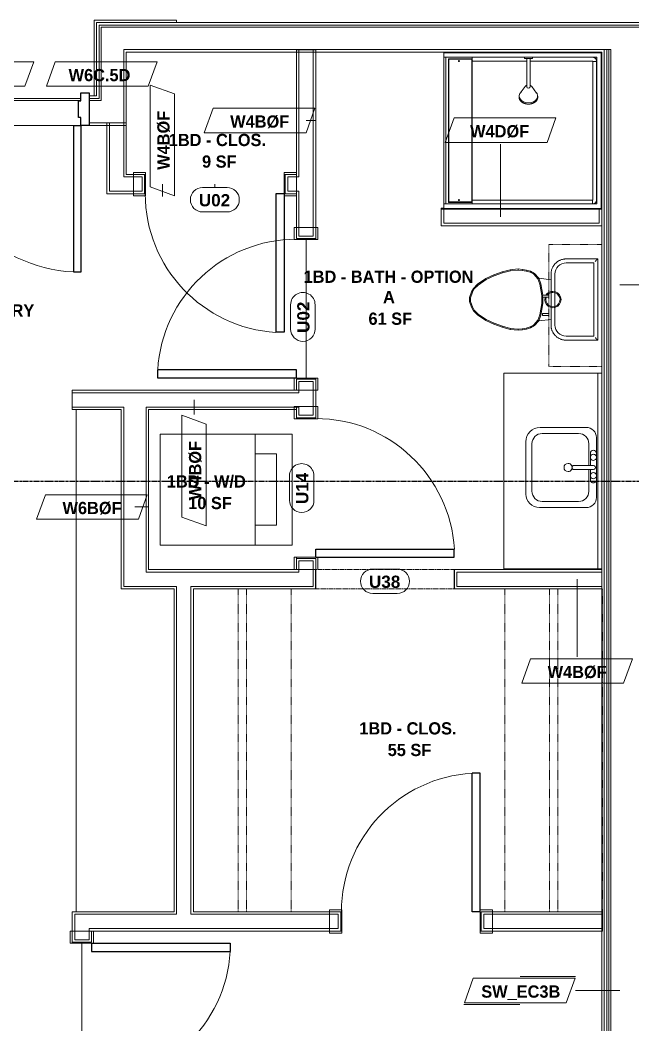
# Model space of a CAD drawing. Header units: inches. Extents: x -4058 to -1781, y 9814 to 12264.
# Drawn here: x -3063.5 to -2913.1, y 11401.8 to 11648.5 of the extents above; entities that cross this region are included whole.
import ezdxf

# ---------------------------------------------------------------- set-up
doc = ezdxf.new("R2010")
doc.units = ezdxf.units.IN
doc.header["$MEASUREMENT"] = 0
for name, pattern in [('Dash', [0.25, 0.125, -0.125]), ('Grid Line 1_2_', [0.875, 0.5, -0.125, 0.125, -0.125]), ('Overhead', [0.15625, 0.09375, -0.0625])]:
    doc.linetypes.add(name, pattern=pattern)
for name, color, linetype, lineweight in [('0-1', 7, 'Continuous', 5), ('0-3', 8, 'Continuous', 9), ('A-AREA-IDEN', 2, 'Continuous', 9), ('A-DETL-GENF-3', 92, 'Overhead', 9), ('A-DETL-MEDM', 33, 'Continuous', 30), ('A-DOOR-1', 7, 'Continuous', 9), ('A-DOOR-2', 10, 'Continuous', 30), ('A-DOOR-3', 31, 'Continuous', 9), ('A-DOOR-4', 31, 'Continuous', 30), ('A-DOOR-FRAM-2', 10, 'Continuous', 30), ('A-DOOR-IDEN', 31, 'Continuous', 9), ('A-FLOR-1', 7, 'Continuous', 9), ('A-FLOR-2', 192, 'Continuous', 9), ('A-WALL', 113, 'Continuous', 18), ('A-WALL-2', 250, 'Continuous', 18), ('A-WALL-3', 113, 'Continuous', 9), ('A-WALL-IDEN', 211, 'Continuous', 9), ('I-WALL-1', 7, 'Continuous', 9), ('P-SANR-FIXT', 6, 'Continuous', 9), ('Q-CASE', 31, 'Continuous', 9), ('Q-CASE-2', 31, 'Dash', 9), ('Q-CASE-HDLN', 31, 'Dash', 9), ('S-GRID-1', 1, 'Grid Line 1_2_', 30)]:
    doc.layers.add(name, color=color, linetype=linetype, lineweight=lineweight)
doc.styles.add('Arial_B', font='arialbd.ttf', dxfattribs={"height": 3})
doc.styles.add('Century Gothic_B', font='GOTHICB.TTF', dxfattribs={"height": 3})

# ---------------------------------------------------------------- blocks, each defined once
blk = doc.blocks.new('CTR - 1st Phase - Shell_rvt-1-UNITS PLANS - 3RD FLOOR')
at = {"layer": 'A-FLOR-1'}
for p, q in [((-3084.57, 11629.24), (-3048.57, 11629.24)), ((-3048.57, 11628.74), (-3084.57, 11628.74))]:
    blk.add_line(p, q, dxfattribs=at)
blk = doc.blocks.new('HOLLOW METAL - UNIT DOOR-2191977-UNITS PLANS - 3RD FLOOR')
at = {"layer": 'A-DOOR-1'}
blk.add_arc((18, -3.875), 36, 180, 270, dxfattribs=at)
at = {"layer": 'A-DOOR-2'}
for p, q in [((16.25, -3.875), (18, -3.875)), ((16.25, -39.875), (16.25, -3.875)), ((18, -3.875), (18, -39.875)), ((18, -39.875), (16.25, -39.875))]:
    blk.add_line(p, q, dxfattribs=at)
at = {"layer": 'A-DOOR-FRAM-2'}
for p, q in [((-20, 4.125), (-18, 4.125)), ((-20, -3.875), (-20, 4.125)), ((-18, 4.125), (-18, 2.1875)), ((18, 4.125), (20, 4.125)), ((18, 2.1875), (18, 4.125)), ((20, 4.125), (20, -3.875)), ((-18, 2.1875), (-17.375, 2.1875)), ((-17.375, 2.1875), (-17.375, -1.9375)), ((17.375, 2.1875), (18, 2.1875)), ((17.375, -1.9375), (17.375, 2.1875)), ((-18, -1.9375), (-18, -3.875)), ((-17.375, -1.9375), (-18, -1.9375)), ((18, -1.9375), (17.375, -1.9375)), ((18, -3.875), (18, -1.9375)), ((-18, -3.875), (-20, -3.875)), ((20, -3.875), (18, -3.875))]:
    blk.add_line(p, q, dxfattribs=at)
blk = doc.blocks.new('CTR - 1st Phase - Common Walls_rvt-1-UNITS PLANS - 3RD FLOOR')
at = {"layer": 'A-WALL-2'}
for p, q in [((-3044.07, 11647.24), (-3043.57, 11647.24)), ((-3044.07, 11629.24), (-3044.07, 11647.24)), ((-3043.57, 11647.24), (-3037.45, 11647.24)), ((-3043.57, 11646.74), (-3038.07, 11646.74)), ((-3043.57, 11628.74), (-3043.57, 11646.74)), ((-3038.07, 11646.74), (-3037.45, 11646.74)), ((-2784.7, 11647.24), (-3037.45, 11647.24)), ((-2784.7, 11646.74), (-3037.45, 11646.74)), ((-3038.07, 11641.24), (-3037.45, 11641.24)), ((-3038.07, 11623.24), (-3038.07, 11641.24)), ((-2920.14, 11641.24), (-3037.45, 11641.24)), ((-2920.14, 11641.24), (-2919.51, 11641.24)), ((-2920.14, 11641.24), (-2920.14, 11640.61)), ((-2919.51, 11641.24), (-2920.14, 11641.24)), ((-2920.14, 11255.64), (-2920.14, 11640.61)), ((-2919.51, 11641.24), (-2919.01, 11641.24)), ((-2919.51, 11641.24), (-2919.51, 11640.61)), ((-2919.01, 11641.24), (-2919.51, 11641.24)), ((-2919.51, 11255.64), (-2919.51, 11640.61)), ((-2919.01, 11641.24), (-2918.51, 11641.24)), ((-2919.01, 11641.24), (-2919.01, 11640.61)), ((-2918.51, 11641.24), (-2919.01, 11641.24)), ((-2919.01, 11255.64), (-2919.01, 11640.61)), ((-2918.51, 11641.24), (-2918.51, 11640.61)), ((-2918.51, 11255.64), (-2918.51, 11640.61)), ((-3044.7, 11629.24), (-3046.57, 11629.24)), ((-3044.7, 11628.74), (-3046.57, 11628.74)), ((-3044.07, 11629.24), (-3044.7, 11629.24)), ((-3044.07, 11628.74), (-3044.7, 11628.74)), ((-3043.57, 11628.74), (-3044.07, 11628.74)), ((-3044.7, 11623.24), (-3046.57, 11623.24)), ((-3043.57, 11623.24), (-3044.7, 11623.24)), ((-3038.07, 11623.24), (-3043.57, 11623.24))]:
    blk.add_line(p, q, dxfattribs=at)
at = {"layer": 'I-WALL-1'}
for p, q in [((-3045.32, 11648.49), (-3045.32, 11629.86)), ((-3044.7, 11648.49), (-3045.32, 11648.49)), ((-3025.11, 11648.49), (-3044.7, 11648.49)), ((-3044.7, 11647.86), (-3044.7, 11629.86)), ((-3044.07, 11647.86), (-3044.7, 11647.86)), ((-3044.7, 11647.86), (-3025.11, 11647.86)), ((-3044.7, 11629.86), (-3044.7, 11647.86)), ((-3037.45, 11647.86), (-3044.07, 11647.86)), ((-2784.7, 11647.86), (-3037.45, 11647.86)), ((-3025.11, 11647.86), (-3025.11, 11648.49)), ((-3037.45, 11640.61), (-2920.76, 11640.61)), ((-3037.45, 11622.61), (-3037.45, 11640.61)), ((-3044.7, 11629.86), (-3046.57, 11629.86)), ((-3045.32, 11629.86), (-3044.7, 11629.86)), ((-3046.57, 11622.61), (-3044.7, 11622.61)), ((-3044.7, 11622.61), (-3038.07, 11622.61)), ((-3038.07, 11622.61), (-3037.45, 11622.61)), ((-2920.76, 11602.11), (-2920.76, 11255.64))]:
    blk.add_line(p, q, dxfattribs=at)
at = {"layer": '0-3'}
blk.add_blockref('HOLLOW METAL - UNIT DOOR-2191977-UNITS PLANS - 3RD FLOOR', (-3066.57, 11626.49), dxfattribs=at)
blk = doc.blocks.new('CTR - 1st Phase - Structure_rvt-1-UNITS PLANS - 3RD FLOOR')
at = {"layer": 'S-GRID-1'}
blk.add_line((-1781.27, 11535.19), (-4041.78, 11535.19), dxfattribs=at)
blk = doc.blocks.new('SWING - SINGLE - FLUSH - SWING - FLUSH - 2-10 x 6-8 - PRIVACY-4346070-UNITS PLANS - 3RD FLOOR')
at = {"layer": 'A-DOOR-3'}
for p, q in [((-20, 2.37), (-20, 2.87)), ((-20, 2.87), (-17, 2.87)), ((-17, 2.87), (-17, 2.37)), ((17, 2.37), (17, 2.87)), ((17, 2.87), (20, 2.87)), ((20, 2.87), (20, 2.37)), ((-20, 2.37), (-17, 2.37)), ((-20, -2.88), (-20, 2.37)), ((-17, 2.37), (-20, 2.37)), ((-17, 2.37), (-17, -2.88)), ((17, 2.37), (20, 2.37)), ((17, -2.88), (17, 2.37)), ((20, 2.37), (17, 2.37)), ((20, 2.37), (20, -2.88)), ((-17, -2.88), (-20, -2.88)), ((20, -2.88), (17, -2.88))]:
    blk.add_line(p, q, dxfattribs=at)
blk.add_arc((17, -2.38), 34.07, 180, 266.6343, dxfattribs=at)
at = {"layer": 'A-DOOR-4'}
for p, q in [((15, -2.38), (15, -36.38)), ((17, -2.38), (15, -2.38)), ((17, -2.38), (17, -36.38)), ((17, -36.38), (15, -36.38))]:
    blk.add_line(p, q, dxfattribs=at)
blk = doc.blocks.new('OD_CW_Closet - OD_CW_Closet-3890321-UNITS PLANS - 3RD FLOOR')
at = {"layer": 'Q-CASE-HDLN'}
for p, q in [((79.99, 24), (0.74, 24)), ((0.74, 24), (0.74, 0)), ((79.99, 0), (79.99, 24)), ((0.74, 13), (79.99, 13)), ((0.74, 11), (79.99, 11)), ((0.74, 0), (79.99, 0))]:
    blk.add_line(p, q, dxfattribs=at)
blk = doc.blocks.new('SWING - SINGLE - FLUSH - SWING - FLUSH - 2-10 x 6-8 - PRIVACY-4346067-UNITS PLANS - 3RD FLOOR')
at = {"layer": 'A-DOOR-3'}
for p, q in [((-17, 2.87), (-20, 2.87)), ((-20, 2.87), (-20, -2.38)), ((-17, -2.38), (-17, 2.87)), ((20, 2.87), (17, 2.87)), ((17, 2.87), (17, -2.38)), ((20, -2.38), (20, 2.87)), ((-20, -2.38), (-17, -2.38)), ((-17, -2.38), (-20, -2.38)), ((-20, -2.38), (-20, -2.88)), ((-17, -2.88), (-17, -2.38)), ((17, -2.38), (20, -2.38)), ((20, -2.38), (17, -2.38)), ((17, -2.38), (17, -2.88)), ((20, -2.88), (20, -2.38)), ((-20, -2.88), (-17, -2.88)), ((17, -2.88), (20, -2.88))]:
    blk.add_line(p, q, dxfattribs=at)
blk.add_arc((17, 2.37), 34.07, 93.3657, 180, dxfattribs=at)
at = {"layer": 'A-DOOR-4'}
for p, q in [((15, 2.37), (15, 36.38)), ((17, 36.38), (15, 36.38)), ((17, 2.37), (17, 36.38)), ((17, 2.37), (15, 2.37))]:
    blk.add_line(p, q, dxfattribs=at)
blk = doc.blocks.new('Stacked Washer and Dryer - 26_x25_ - Private-1352637-UNITS PLANS - 3RD FLOOR')
at = {"layer": 'P-SANR-FIXT'}
for p, q in [((0, 13.625), (32.4375, 13.625)), ((0, 13.625), (0, -13.625)), ((23.34375, 13.625), (23.34375, -13.625)), ((32.4375, 13.625), (32.4375, -13.625)), ((23.34375, 8.75), (28.53125, 8.75)), ((28.53125, 8.75), (28.53125, -8.75)), ((28.53125, -8.75), (23.34375, -8.75)), ((32.4375, -13.625), (0, -13.625))]:
    blk.add_line(p, q, dxfattribs=at)
blk = doc.blocks.new('SWING - SINGLE - FLUSH - SWING - FLUSH - 2-10 x 6-8 - PRIVACY-4346068-UNITS PLANS - 3RD FLOOR')
at = {"layer": 'A-DOOR-3'}
for p, q in [((-20, 2.37), (-20, 2.87)), ((-20, 2.87), (-17, 2.87)), ((-17, 2.87), (-17, 2.37)), ((17, 2.37), (17, 2.87)), ((17, 2.87), (20, 2.87)), ((20, 2.87), (20, 2.37)), ((-20, 2.37), (-17, 2.37)), ((-20, -2.88), (-20, 2.37)), ((-17, 2.37), (-20, 2.37)), ((-17, 2.37), (-17, -2.88)), ((17, 2.37), (20, 2.37)), ((17, -2.88), (17, 2.37)), ((20, 2.37), (17, 2.37)), ((20, 2.37), (20, -2.88)), ((-17, -2.88), (-20, -2.88)), ((20, -2.88), (17, -2.88))]:
    blk.add_line(p, q, dxfattribs=at)
blk.add_arc((17, -2.38), 34.07, 180, 266.6343, dxfattribs=at)
at = {"layer": 'A-DOOR-4'}
for p, q in [((15, -2.38), (15, -36.38)), ((17, -2.38), (15, -2.38)), ((17, -2.38), (17, -36.38)), ((17, -36.38), (15, -36.38))]:
    blk.add_line(p, q, dxfattribs=at)
blk = doc.blocks.new('Door-Opening - CLEAR OPENING - 34_ x 80_-3928451-UNITS PLANS - 3RD FLOOR')
at = {"layer": 'A-DETL-GENF-3'}
for p, q in [((-17.32, 2.37), (16.68, 2.37)), ((16.68, -2.38), (-17.32, -2.38))]:
    blk.add_line(p, q, dxfattribs=at)
at = {"layer": 'A-DETL-MEDM'}
for p, q in [((-17.32, -2.38), (-17.32, 2.37)), ((16.68, 2.37), (16.68, -2.38))]:
    blk.add_line(p, q, dxfattribs=at)
blk = doc.blocks.new('M_Sink Vanity-Square - 500 x 440mm-1352614-UNITS PLANS - 3RD FLOOR')
at = {"layer": 'P-SANR-FIXT'}
for p, q in [((7.96, 7.09), (-6.72, 7.09)), ((0.12, 5.22), (-5.22, 5.22)), ((3.62, 7.09), (-2.88, 7.09)), ((-2.88, 5.59), (0.12, 5.59)), ((0.12, 6.33), (0.12, 1.59)), ((1.12, 6.33), (1.12, 1.59)), ((1.12, 5.59), (3.62, 5.59)), ((6.46, 5.22), (1.12, 5.22)), ((-9.22, 4.59), (-9.22, -6.73)), ((-7.72, 2.72), (-7.72, -6.23)), ((8.96, -6.23), (8.96, 2.72)), ((10.46, -6.91), (10.46, 4.59)), ((-5.22, -8.73), (6.46, -8.73)), ((-5.72, -10.23), (7.14, -10.23))]:
    blk.add_line(p, q, dxfattribs=at)
for centre, radius, start, end in [((-6.72, 4.59), 2.5, 90, 180), ((-5.22, 2.72), 2.5, 90, 180), ((-2.88, 6.34), 0.75, 90, 270), ((-1.88, 6.34), 0.75, 360, 180), ((-1.88, 6.34), 0.75, 180, 0), ((0.62, 6.33), 0.5, 360, 180), ((2.62, 6.34), 0.75, 360, 180), ((2.62, 6.34), 0.75, 180, 360), ((3.62, 6.34), 0.75, 270, 90), ((6.46, 2.72), 2.5, 0, 90), ((7.96, 4.59), 2.5, 360, 90), ((0.62, 0.13), 1, 360, 180), ((0.62, 0.13), 1, 180, 0), ((0.62, 1.59), 0.5, 180, 0), ((-5.72, -6.73), 3.5, 180, 270), ((-5.22, -6.23), 2.5, 180, 270), ((6.46, -6.23), 2.5, 270, 0), ((7.14, -6.91), 3.32, 270, 0)]:
    blk.add_arc(centre, radius, start, end, dxfattribs=at)
blk = doc.blocks.new('Toilet-Domestic-3D - Toilet-Domestic-3D-V12-UNITS PLANS - 3RD FLOOR')
at = {"layer": 'P-SANR-FIXT'}
for p, q in [((-3.74, 10), (-5.13, 8)), ((-2.74, 11), (-3.74, 10)), ((-3.55, 9.84), (-3.74, 10)), ((-2.59, 10.8), (-3.55, 9.84)), ((-1.87, 11.5), (-2.74, 11)), ((-2.59, 10.8), (-2.74, 11)), ((-1.77, 11.27), (-2.59, 10.8)), ((-0.5, 12), (-1.87, 11.5)), ((-1.77, 11.27), (-1.87, 11.5)), ((-0.46, 11.75), (-1.77, 11.27)), ((-0.46, 11.75), (-0.5, 12)), ((0.5, 12), (-0.5, 12)), ((0.46, 11.75), (-0.46, 11.75)), ((0.46, 11.75), (0.5, 12)), ((1.77, 11.27), (0.46, 11.75)), ((1.87, 11.5), (0.5, 12)), ((1.77, 11.27), (1.87, 11.5)), ((2.59, 10.8), (1.77, 11.27)), ((2.74, 11), (1.87, 11.5)), ((2.59, 10.8), (2.74, 11)), ((3.55, 9.84), (2.59, 10.8)), ((3.74, 10), (2.74, 11)), ((3.55, 9.84), (3.74, 10)), ((5.13, 8), (3.74, 10)), ((-5.13, 8), (-6.06, 6)), ((-4.91, 7.88), (-5.83, 5.9)), ((-4.91, 7.88), (-5.13, 8)), ((-3.55, 9.84), (-4.91, 7.88)), ((4.91, 7.88), (3.55, 9.84)), ((4.91, 7.88), (5.13, 8)), ((5.83, 5.9), (4.91, 7.88)), ((6.06, 6), (5.13, 8)), ((-6.06, 6), (-6.79, 4)), ((-5.83, 5.9), (-6.55, 3.92)), ((-5.83, 5.9), (-6.06, 6)), ((5.83, 5.9), (6.06, 6)), ((6.55, 3.92), (5.83, 5.9)), ((6.79, 4), (6.06, 6)), ((-6.79, 4), (-7.33, 1.99)), ((-6.55, 3.92), (-7.08, 1.95)), ((-6.55, 3.92), (-6.79, 4)), ((6.55, 3.92), (6.79, 4)), ((7.08, 1.95), (6.55, 3.92)), ((7.33, 1.99), (6.79, 4)), ((-7.33, 1.99), (-7.5, 0)), ((-7.08, 1.95), (-7.33, 1.99)), ((-7.08, 1.95), (-7.25, 0)), ((7.08, 1.95), (7.33, 1.99)), ((7.25, 0), (7.08, 1.95)), ((7.5, 0), (7.33, 1.99)), ((-7.25, 0), (-7.5, 0)), ((-7.5, 0), (-7.41, -1)), ((-7.16, -0.96), (-7.41, -1)), ((-7.41, -1), (-7.24, -2)), ((-7.25, 0), (-7.16, -0.96)), ((-6.99, -1.95), (-7.24, -2)), ((-7.24, -2), (-6.97, -3)), ((-7.16, -0.96), (-6.99, -1.95)), ((-6.99, -1.95), (-6.73, -2.9)), ((6.73, -2.9), (6.99, -1.95)), ((6.97, -3), (7.24, -2)), ((6.99, -1.95), (7.16, -0.96)), ((6.99, -1.95), (7.24, -2)), ((7.16, -0.96), (7.25, 0)), ((7.16, -0.96), (7.41, -1)), ((7.24, -2), (7.41, -1)), ((7.25, 0), (7.5, 0)), ((7.41, -1), (7.5, 0)), ((-6.73, -2.9), (-6.97, -3)), ((-6.97, -3), (-6.4, -4)), ((-6.73, -2.9), (-6.21, -3.84)), ((-6.4, -4), (-6.21, -3.84)), ((-6.4, -4), (-5.21, -5)), ((-6.21, -3.84), (-5.08, -4.78)), ((-5.08, -4.78), (-5.21, -5)), ((-5.08, -4.78), (-3.77, -5.26)), ((3.77, -5.26), (5.08, -4.78)), ((5.08, -4.78), (6.21, -3.84)), ((5.08, -4.78), (5.21, -5)), ((5.21, -5), (6.4, -4)), ((6.21, -3.84), (6.73, -2.9)), ((6.21, -3.84), (6.4, -4)), ((6.4, -4), (6.97, -3)), ((6.73, -2.9), (6.97, -3)), ((-5.21, -5), (-4.86, -8.02)), ((-5.21, -5), (-3.84, -5.5)), ((-3.77, -5.26), (-3.84, -5.5)), ((-3.84, -5.5), (-1, -6)), ((-3.77, -5.26), (-0.98, -5.75)), ((-0.98, -5.75), (-1, -6)), ((-1, -6), (0.56, -6)), ((-0.98, -5.75), (0.98, -5.75)), ((0.98, -5.75), (3.77, -5.26)), ((0.98, -5.75), (1, -5.98)), ((1.05, -5.99), (3.84, -5.5)), ((3.77, -5.26), (3.84, -5.5)), ((3.84, -5.5), (5.21, -5)), ((4.86, -8.02), (5.21, -5)), ((6.25, -8.02), (-6.25, -8.02)), ((6.25, -9), (-6.25, -9)), ((6.25, -9), (-6.25, -9)), ((-9.98, -11.75), (-9.98, -19.48)), ((-9, -11.75), (-9, -18.5)), ((-9, -11.75), (-9, -18.5)), ((9, -18.5), (9, -11.75)), ((9, -18.5), (9, -11.75)), ((9.98, -19.48), (9.98, -11.75)), ((-9.98, -19.48), (-9.86, -19.36)), ((-9.98, -19.48), (9.98, -19.48)), ((-9, -18.5), (9, -18.5)), ((-9, -18.5), (9, -18.5)), ((9.86, -19.36), (9.98, -19.48))]:
    blk.add_line(p, q, dxfattribs=at)
at = {"layer": 'P-SANR-FIXT', "flags": 128}
for points in [[(-6.25, -8.02), (-6.4, -8.03), (-6.55, -8.03), (-6.7, -8.05), (-6.84, -8.07), (-6.99, -8.1), (-7.14, -8.13), (-7.28, -8.17), (-7.42, -8.21), (-7.56, -8.26), (-7.7, -8.32), (-7.84, -8.38), (-7.97, -8.44), (-8.1, -8.52), (-8.23, -8.59), (-8.35, -8.67), (-8.48, -8.76), (-8.59, -8.85), (-8.71, -8.95), (-8.82, -9.05), (-8.92, -9.15), (-9.03, -9.26), (-9.12, -9.38), (-9.22, -9.49), (-9.3, -9.61), (-9.39, -9.74), (-9.46, -9.86), (-9.54, -9.99), (-9.6, -10.13), (-9.67, -10.26), (-9.72, -10.4), (-9.78, -10.54), (-9.82, -10.68), (-9.86, -10.83), (-9.89, -10.97), (-9.92, -11.12), (-9.95, -11.26), (-9.96, -11.41), (-9.97, -11.56), (-9.98, -11.71), (-9.98, -11.75)], [(9.98, -11.75), (9.97, -11.6), (9.97, -11.45), (9.95, -11.3), (9.93, -11.16), (9.9, -11.01), (9.87, -10.86), (9.83, -10.72), (9.79, -10.58), (9.74, -10.44), (9.68, -10.3), (9.62, -10.16), (9.56, -10.03), (9.48, -9.9), (9.41, -9.77), (9.33, -9.65), (9.24, -9.52), (9.15, -9.41), (9.05, -9.29), (8.95, -9.18), (8.85, -9.08), (8.74, -8.97), (8.62, -8.88), (8.51, -8.78), (8.39, -8.7), (8.26, -8.61), (8.14, -8.54), (8.01, -8.46), (7.87, -8.4), (7.74, -8.33), (7.6, -8.28), (7.46, -8.22), (7.32, -8.18), (7.17, -8.14), (7.03, -8.11), (6.88, -8.08), (6.74, -8.05), (6.59, -8.04), (6.44, -8.03), (6.29, -8.02), (6.25, -8.02)]]:
    blk.add_lwpolyline(points, dxfattribs=at)
at = {"layer": 'P-SANR-FIXT'}
for centre, radius, start, end in [((0, -8.48), 2, 73.137, 0), ((0, -8.48), 1.75, 70.983, 0), ((0, -8.48), 2, 0, 57.9286), ((0, -8.48), 1.75, 0, 51.2445), ((-6.25, -11.75), 2.75, 90, 180), ((-6.25, -11.75), 2.75, 90, 180), ((6.25, -11.75), 2.75, 0, 90), ((6.25, -11.75), 2.75, 360, 90)]:
    blk.add_arc(centre, radius, start, end, dxfattribs=at)
for points in [[(-9.98, -19.48), (-9.98, -19.48), (-9.98, -19.48), (-9.98, -19.48)], [(9.98, -19.48), (9.98, -19.48), (9.98, -19.48), (9.98, -19.48)]]:
    blk.add_open_spline(points, degree=3, dxfattribs=at)
for points, knots in [([(-9.86, -19.36), (-9.86, -19.36), (-9.85, -19.35), (-9.82, -19.32), (-9.8, -19.3), (-9.78, -19.28), (-9.75, -19.25), (-9.71, -19.21), (-9.66, -19.16), (-9.6, -19.1), (-9.55, -19.05), (-9.47, -18.97), (-9.41, -18.91), (-9.37, -18.87)], [0, 0, 0, 0, 0.166667, 0.25, 0.291667, 0.333333, 0.416667, 0.5, 0.583333, 0.666667, 0.75, 0.833333, 1, 1, 1, 1]), ([(9.37, -18.87), (9.41, -18.91), (9.47, -18.97), (9.55, -19.05), (9.6, -19.1), (9.66, -19.16), (9.71, -19.21), (9.75, -19.25), (9.78, -19.28), (9.8, -19.3), (9.82, -19.32), (9.85, -19.35), (9.86, -19.36), (9.86, -19.36)], [-1, -1, -1, -1, -0.833333, -0.75, -0.666667, -0.583333, -0.5, -0.416667, -0.333333, -0.291667, -0.25, -0.166667, 0, 0, 0, 0])]:
    blk.add_open_spline(points, degree=3, knots=knots, dxfattribs=at)
blk = doc.blocks.new('Bath Vanity - Bath Vanity 48_-V8-UNITS PLANS - 3RD FLOOR')
at = {"layer": 'Q-CASE'}
for p, q in [((-23.26, -1), (-23.26, -24)), ((24.74, -24), (24.74, -1)), ((-23.26, -24), (24.74, -24))]:
    blk.add_line(p, q, dxfattribs=at)
blk = doc.blocks.new('BATHROOM MIRROR - BATHROOM MIRROR 48_-3124766-UNITS PLANS - 3RD FLOOR')
at = {"layer": 'Q-CASE'}
for p, q in [((24.74, 24), (-23.26, 24)), ((-23.26, 23), (-23.26, 24)), ((-23.26, 23), (24.74, 23)), ((24.74, 24), (24.74, 23))]:
    blk.add_line(p, q, dxfattribs=at)
blk = doc.blocks.new('300 Series Wall Hung Cabinet_326 - 30_-2909952-UNITS PLANS - 3RD FLOOR')
at = {"layer": 'Q-CASE'}
for p, q in [((-2.5, -13.19), (-2.01, -13.19)), ((-2.5, -13.19), (-2.5, -14.69)), ((-2.5, -14.69), (-2.01, -14.69)), ((-2.01, -14.69), (-2.01, -13.19)), ((2, -13.19), (2.49, -13.19)), ((2, -13.19), (2, -14.69)), ((2, -14.69), (2.49, -14.69)), ((2.49, -14.69), (2.49, -13.19))]:
    blk.add_line(p, q, dxfattribs=at)
at = {"layer": 'Q-CASE-2'}
for p, q in [((15, -0.19), (-15, -0.19)), ((-15, -0.19), (-15, -13.19)), ((15, -13.19), (15, -0.19)), ((-15, -13.19), (15, -13.19))]:
    blk.add_line(p, q, dxfattribs=at)
blk = doc.blocks.new('SWING - SINGLE - FLUSH - SWING - FLUSH - 2-10 x 6-8 - PASSAGE-4346083-UNITS PLANS - 3RD FLOOR')
at = {"layer": 'A-DOOR-3'}
for p, q in [((-17, 2.87), (-20, 2.87)), ((-20, 2.87), (-20, -2.38)), ((-17, -2.38), (-17, 2.87)), ((20, 2.87), (17, 2.87)), ((17, 2.87), (17, -2.38)), ((20, -2.38), (20, 2.37)), ((-20, -2.38), (-17, -2.38)), ((-17, -2.38), (-20, -2.38)), ((-20, -2.38), (-20, -2.88)), ((-17, -2.88), (-17, -2.38)), ((17, -2.38), (20, -2.38)), ((20, -2.38), (17, -2.38)), ((17, -2.38), (17, -2.88)), ((20, -2.88), (20, -2.38)), ((-20, -2.88), (-17, -2.88)), ((17, -2.88), (20, -2.88))]:
    blk.add_line(p, q, dxfattribs=at)
blk.add_arc((17, 2.37), 34.07, 93.3657, 180, dxfattribs=at)
at = {"layer": 'A-DOOR-4'}
for p, q in [((15, 2.37), (15, 36.38)), ((17, 36.38), (15, 36.38)), ((17, 2.37), (17, 36.38)), ((17, 2.37), (15, 2.37))]:
    blk.add_line(p, q, dxfattribs=at)
blk = doc.blocks.new('OD_CW_Closet - OD_CW_Closet-3890322-UNITS PLANS - 3RD FLOOR')
at = {"layer": 'Q-CASE-HDLN'}
for p, q in [((0.74, -24), (0.74, 0)), ((0.74, 0), (79.99, 0)), ((79.99, 0), (79.99, -24)), ((0.74, -11), (79.99, -11)), ((0.74, -13), (79.99, -13)), ((79.99, -24), (0.74, -24))]:
    blk.add_line(p, q, dxfattribs=at)
blk = doc.blocks.new('Casework 6 - Casework 1-4240671-UNITS PLANS - 3RD FLOOR')
at = {"layer": 'Q-CASE'}
blk.add_line((-3049.7, 11552.86), (-3049.7, 11429.61), dxfattribs=at)
blk = doc.blocks.new('The Shower - The Shower-V32-UNITS PLANS - 3RD FLOOR')
at = {"layer": 'P-SANR-FIXT'}
for p, q in [((0, 39.25), (0.12, 39.25)), ((0, 0.5), (0, 39.25)), ((1.25, 39.25), (0.12, 39.25)), ((0.12, 0.62), (0.12, 39.25)), ((1.25, 39.25), (37.25, 39.25)), ((1.25, 38.75), (1.25, 39.25)), ((1.25, 1.75), (1.25, 39.25)), ((37.25, 38.75), (1.25, 38.75)), ((1.62, 38.13), (1.62, 32.27)), ((36.88, 38.13), (1.62, 38.13)), ((36.75, 38), (1.75, 38)), ((1.75, 38), (1.75, 32.38)), ((36.75, 32.38), (36.75, 38)), ((36.88, 32.27), (36.88, 38.13)), ((37.25, 39.25), (37.25, 38.75)), ((38.38, 39.25), (37.25, 39.25)), ((37.25, 39.25), (37.25, 19.48)), ((38.38, 39.25), (38.5, 39.25)), ((38.38, 39.25), (38.38, 0.62)), ((38.5, 39.25), (38.5, 0.5)), ((1.75, 32.38), (36.75, 32.38)), ((2.2, 2.75), (2.2, 32.27)), ((36.3, 32.27), (2.2, 32.27)), ((36.3, 18.89), (36.3, 32.27)), ((36.3, 2.75), (36.3, 18.11)), ((37.25, 17.52), (37.25, 1.75)), ((1.28, 2.51), (1.3, 2.43)), ((2.25, 2.7), (36.25, 2.7)), ((37.2, 2.43), (37.22, 2.51)), ((38.5, 0.5), (0, 0.5)), ((38.38, 0.62), (0.12, 0.62)), ((37.25, 1.75), (1.25, 1.75)), ((1.4, 2.23), (1.42, 2.2)), ((1.51, 2.08), (1.58, 2.01)), ((1.7, 1.92), (1.73, 1.9)), ((1.93, 1.8), (2.01, 1.78)), ((2.25, 1.77), (36.25, 1.77)), ((36.25, 1.75), (36.25, 1.77)), ((36.49, 1.78), (36.57, 1.8)), ((36.77, 1.9), (36.8, 1.92)), ((36.92, 2.01), (36.99, 2.08)), ((37.08, 2.2), (37.1, 2.23))]:
    blk.add_line(p, q, dxfattribs=at)
for centre, radius, start, end in [((2.2, 35.56), 0.125, 0, 180), ((2.2, 35.56), 0.125, 180, 0), ((36.3, 35.56), 0.125, 0, 180), ((36.3, 35.56), 0.125, 180, 0), ((2.25, 2.75), 1, 180, 270), ((36.25, 2.75), 1, 270, 0)]:
    blk.add_arc(centre, radius, start, end, dxfattribs=at)
for centre, major_axis, start_param, end_param in [((2.2, 32.28), (-0.95, 0), 0, 1.570796), ((36.3, 32.28), (0.95, 0), 4.712389, 6.283185)]:
    blk.add_ellipse(centre, major_axis=major_axis, ratio=0.019505, start_param=start_param, end_param=end_param, dxfattribs=at)
for points, knots in [([(1.25, 2.77), (1.25, 2.77), (1.27, 2.76), (1.4, 2.76), (1.64, 2.75), (1.95, 2.75), (2.12, 2.75), (2.2, 2.75)], [-1, -1, -1, -1, -0.833333, -0.666667, -0.333333, -0.166667, 0, 0, 0, 0]), ([(1.25, 2.77), (1.25, 2.7), (1.26, 2.57), (1.34, 2.32), (1.53, 2.04), (1.8, 1.86), (2.06, 1.78), (2.19, 1.77), (2.25, 1.77)], [-1, -1, -1, -1, -0.874768, -0.749536, -0.499072, -0.248608, -0.123376, 0.001856, 0.001856, 0.001856, 0.001856]), ([(2.2, 2.75), (2.2, 2.74), (2.2, 2.74), (2.2, 2.73), (2.21, 2.72), (2.21, 2.72), (2.22, 2.71), (2.23, 2.71), (2.24, 2.7), (2.24, 2.7), (2.25, 2.7), (2.25, 2.7)], [-1, -1, -1, -1, -0.833333, -0.75, -0.666667, -0.583333, -0.416667, -0.291667, -0.208333, -0.083333, 0, 0, 0, 0]), ([(36.25, 1.77), (36.32, 1.77), (36.45, 1.78), (36.7, 1.86), (36.98, 2.04), (37.16, 2.32), (37.24, 2.57), (37.25, 2.7), (37.25, 2.77)], [-1, -1, -1, -1, -0.874768, -0.749536, -0.499072, -0.248608, -0.123376, 0.001856, 0.001856, 0.001856, 0.001856]), ([(36.25, 2.7), (36.26, 2.7), (36.26, 2.7), (36.27, 2.7), (36.28, 2.71), (36.28, 2.71), (36.29, 2.72), (36.29, 2.73), (36.3, 2.74), (36.3, 2.74), (36.3, 2.75), (36.3, 2.75)], [-1, -1, -1, -1, -0.833333, -0.75, -0.666667, -0.583333, -0.416667, -0.291667, -0.208333, -0.083333, 0, 0, 0, 0]), ([(36.25, 1.8), (36.25, 1.82), (36.25, 1.91), (36.25, 2.14), (36.25, 2.45), (36.25, 2.62), (36.25, 2.7)], [-0.8333333, -0.8333333, -0.8333333, -0.8333333, -0.6666667, -0.3333333, -0.1666667, 0, 0, 0, 0]), ([(1.59, 2), (1.55, 2.04), (1.47, 2.12), (1.41, 2.21), (1.38, 2.25)], [0.4597287, 0.4597287, 0.4597287, 0.4597287, 0.5714286, 0.666048, 0.666048, 0.666048, 0.666048]), ([(2.25, 1.75), (2.17, 1.75), (2.03, 1.77), (1.86, 1.82), (1.77, 1.87), (1.75, 1.88)], [0, 0, 0, 0, 0.1428571, 0.2857143, 0.332065, 0.332065, 0.332065, 0.332065]), ([(36.75, 1.88), (36.7, 1.85), (36.59, 1.8), (36.42, 1.76), (36.31, 1.75), (36.25, 1.75)], [0.6665409, 0.6665409, 0.6665409, 0.6665409, 0.7857143, 0.8928571, 1, 1, 1, 1]), ([(37.01, 2.11), (36.97, 2.05), (36.89, 1.97), (36.79, 1.91), (36.75, 1.88)], [0.4462442, 0.4462442, 0.4462442, 0.4462442, 0.5714286, 0.666048, 0.666048, 0.666048, 0.666048]), ([(37.19, 2.42), (37.18, 2.38), (37.16, 2.33), (37.13, 2.27), (37.12, 2.25)], [0.2167295, 0.2167295, 0.2167295, 0.2167295, 0.2857143, 0.332096, 0.332096, 0.332096, 0.332096])]:
    blk.add_open_spline(points, degree=3, knots=knots, dxfattribs=at)
for points in [[(1.25, 2.71), (1.25, 2.72), (1.25, 2.74), (1.25, 2.75)], [(37.25, 2.75), (37.25, 2.72), (37.25, 2.7), (37.25, 2.67)], [(1.38, 2.25), (1.37, 2.27), (1.36, 2.3), (1.35, 2.32)], [(1.75, 1.88), (1.71, 1.91), (1.67, 1.94), (1.63, 1.97)], [(37.12, 2.25), (37.09, 2.21), (37.07, 2.18), (37.05, 2.15)]]:
    blk.add_open_spline(points, degree=3, dxfattribs=at)
blk = doc.blocks.new('Shower Head - Shower Head-3265626-UNITS PLANS - 3RD FLOOR')
at = {"layer": 'P-SANR-FIXT'}
for p, q in [((-0.98, 0), (-0.98, -0.26)), ((-0.98, 0), (0.98, 0)), ((0.98, -0.26), (-0.98, -0.26)), ((-0.39, -0.26), (-0.39, -1)), ((0.39, -1), (0.39, -0.26)), ((0.98, -0.26), (0.98, 0)), ((-0.84, -7.19), (-2.02, -8.78)), ((-0.39, -6.01), (-0.39, -7.27)), ((0.39, -7.27), (0.39, -6.01)), ((2.02, -8.78), (0.84, -7.19)), ((-2.28, -9.54), (-2.28, -9.81)), ((2.28, -9.81), (2.28, -9.54))]:
    blk.add_line(p, q, dxfattribs=at)
at = {"layer": 'P-SANR-FIXT', "flags": 128}
for points in [[(-0.39, -1), (-0.39, -1.29), (-0.39, -1.57), (-0.39, -1.85), (-0.39, -2.13), (-0.39, -2.41), (-0.39, -2.69), (-0.39, -2.96), (-0.39, -3.23), (-0.39, -3.5), (-0.39, -3.76), (-0.39, -4.02), (-0.39, -4.27), (-0.39, -4.52), (-0.39, -4.77), (-0.39, -5), (-0.39, -5.23), (-0.39, -5.46), (-0.39, -5.67), (-0.39, -5.88), (-0.39, -6.01)], [(0.39, -6.01), (0.39, -5.81), (0.39, -5.6), (0.39, -5.38), (0.39, -5.15), (0.39, -4.92), (0.39, -4.68), (0.39, -4.43), (0.39, -4.18), (0.39, -3.93), (0.39, -3.67), (0.39, -3.4), (0.39, -3.13), (0.39, -2.86), (0.39, -2.59), (0.39, -2.31), (0.39, -2.03), (0.39, -1.75), (0.39, -1.46), (0.39, -1.18), (0.39, -1)], [(-0.39, -6.87), (-0.43, -6.88), (-0.46, -6.9), (-0.49, -6.91), (-0.52, -6.93), (-0.55, -6.94), (-0.58, -6.96), (-0.61, -6.98), (-0.64, -7), (-0.67, -7.03), (-0.7, -7.05), (-0.73, -7.07), (-0.76, -7.1), (-0.78, -7.13), (-0.81, -7.16), (-0.83, -7.19), (-0.84, -7.19)], [(0.84, -7.19), (0.81, -7.16), (0.79, -7.13), (0.76, -7.1), (0.73, -7.08), (0.7, -7.05), (0.68, -7.03), (0.65, -7.01), (0.62, -6.98), (0.59, -6.97), (0.56, -6.95), (0.53, -6.93), (0.49, -6.91), (0.46, -6.9), (0.43, -6.89), (0.4, -6.87)], [(-2.28, -9.81), (-2.28, -9.88), (-2.28, -9.95), (-2.27, -10.02), (-2.25, -10.09), (-2.24, -10.16), (-2.21, -10.23), (-2.19, -10.3), (-2.16, -10.36), (-2.13, -10.43), (-2.09, -10.49), (-2.05, -10.55), (-2.01, -10.61), (-1.97, -10.67), (-1.92, -10.73), (-1.86, -10.79), (-1.81, -10.84), (-1.75, -10.89), (-1.69, -10.94), (-1.63, -10.99), (-1.57, -11.04), (-1.5, -11.08), (-1.43, -11.12), (-1.36, -11.16), (-1.28, -11.2), (-1.21, -11.24), (-1.13, -11.27), (-1.05, -11.3), (-0.97, -11.33), (-0.89, -11.36), (-0.81, -11.38), (-0.72, -11.4), (-0.64, -11.42), (-0.55, -11.44), (-0.47, -11.45), (-0.38, -11.46), (-0.29, -11.47), (-0.2, -11.48), (-0.11, -11.49), (-0.02, -11.49), (0, -11.49)], [(0, -11.49), (0.09, -11.49), (0.18, -11.48), (0.27, -11.48), (0.35, -11.47), (0.44, -11.46), (0.53, -11.44), (0.62, -11.43), (0.7, -11.41), (0.79, -11.39), (0.87, -11.36), (0.95, -11.34), (1.03, -11.31), (1.11, -11.28), (1.19, -11.25), (1.26, -11.21), (1.34, -11.17), (1.41, -11.13), (1.48, -11.09), (1.55, -11.05), (1.61, -11), (1.68, -10.95), (1.74, -10.9), (1.8, -10.85), (1.85, -10.8), (1.9, -10.74), (1.95, -10.69), (2, -10.63), (2.04, -10.57), (2.08, -10.51), (2.12, -10.44), (2.15, -10.38), (2.18, -10.31), (2.21, -10.25), (2.23, -10.18), (2.25, -10.11), (2.26, -10.04), (2.27, -9.97), (2.28, -9.9), (2.28, -9.83), (2.28, -9.81)]]:
    blk.add_lwpolyline(points, dxfattribs=at)
at = {"layer": 'P-SANR-FIXT'}
for centre, major_axis, start_param, end_param in [((0, -7.27), (0.394, 0), 3.141593, 4.712389), ((0, -7.27), (-0.394, 0), 1.570796, 3.141593), ((0, -9.54), (2.28, 0), 2.468394, 4.712389), ((0, -9.54), (-2.28, 0), 1.570796, 3.814791)]:
    blk.add_ellipse(centre, major_axis=major_axis, ratio=0.707107, start_param=start_param, end_param=end_param, dxfattribs=at)
blk = doc.blocks.new('Wall Tag - Arch Wall-3956453-UNITS PLANS - 3RD FLOOR')
at = {"layer": 'A-WALL-IDEN'}
for p, q in [((-0.3561, 0.0937), (-0.4244, -0.0937)), ((0.4244, 0.0937), (-0.3561, 0.0937)), ((0.3561, -0.0937), (0.4244, 0.0937)), ((-0.4244, -0.0937), (0.3561, -0.0937))]:
    blk.add_line(p, q, dxfattribs=at)
blk = doc.blocks.new('Wall Tag - Shear Wall-3956451-UNITS PLANS - 3RD FLOOR')
at = {"layer": 'A-WALL-IDEN'}
for p, q in [((-0.3561, 0.0937), (-0.4244, -0.0937)), ((0.4244, 0.0937), (-0.3561, 0.0937)), ((0.4291, 0.1068), (0.0033, 0.1068)), ((0.3561, -0.0937), (0.4244, 0.0937)), ((0, -0.1068), (-0.4291, -0.1068)), ((-0.4244, -0.0937), (0.3561, -0.0937))]:
    blk.add_line(p, q, dxfattribs=at)
blk = doc.blocks.new('Door Tag - Type Mark-2601225-UNITS PLANS - 3RD FLOOR')
at = {"layer": 'A-DOOR-IDEN'}
for p, q in [((0.09375, 0.09375), (-0.09375, 0.09375)), ((-0.09375, -0.09375), (0.09375, -0.09375))]:
    blk.add_line(p, q, dxfattribs=at)
for centre, start, end in [((-0.09375, 0), 90, 270), ((0.09375, 0), 270, 90)]:
    blk.add_arc(centre, 0.09375, start, end, dxfattribs=at)

msp = doc.modelspace()

# ---------------------------------------------------------------- linework, layer by layer
at = {"layer": 'A-DOOR-IDEN'}
msp.add_line((-3015.7, 11608.23), (-3015.7, 11607.39), dxfattribs=at)
at = {"layer": 'A-FLOR-2'}
for p, q in [((-2995.7, 11640.61), (-3037.45, 11640.61)), ((-2959.51, 11640.61), (-2990.95, 11640.61)), ((-3050.32, 11622.61), (-3105.99, 11622.61)), ((-3042.2, 11622.61), (-3048.57, 11622.61)), ((-2993.32, 11560.61), (-2993.32, 11594.61)), ((-2993.32, 11594.61), (-2993.32, 11560.61)), ((-3048.32, 11421.86), (-3048.32, 11387.86))]:
    msp.add_line(p, q, dxfattribs=at)
at = {"layer": 'A-WALL'}
for p, q in [((-2995.07, 11641.23), (-2995.07, 11609.98)), ((-2991.57, 11595.48), (-2991.57, 11641.23)), ((-3041.57, 11606.48), (-3041.57, 11623.23)), ((-3038.07, 11609.98), (-3038.07, 11623.23)), ((-3033.57, 11609.98), (-3038.07, 11609.98)), ((-3033.57, 11606.48), (-3033.57, 11609.98)), ((-2997.82, 11609.98), (-2997.82, 11606.48)), ((-2995.07, 11609.98), (-2997.82, 11609.98)), ((-3041.57, 11606.48), (-3033.57, 11606.48)), ((-2997.82, 11606.48), (-2995.07, 11606.48)), ((-2995.07, 11606.48), (-2995.07, 11595.48)), ((-2960.14, 11602.11), (-2959.51, 11602.11)), ((-2959.51, 11602.11), (-2959.51, 11598.61)), ((-2921.39, 11598.61), (-2921.39, 11602.11)), ((-2959.51, 11598.61), (-2921.39, 11598.61)), ((-2995.07, 11595.48), (-2991.57, 11595.48)), ((-2991.57, 11559.73), (-2995.07, 11559.73)), ((-2995.07, 11559.73), (-2995.07, 11556.98)), ((-2991.57, 11551.48), (-2991.57, 11559.73)), ((-3050.7, 11556.98), (-2995.07, 11556.98)), ((-3050.7, 11553.48), (-3038.07, 11553.48)), ((-3038.07, 11509.48), (-3038.07, 11553.48)), ((-3032.57, 11553.48), (-2995.07, 11553.48)), ((-3032.57, 11512.98), (-3032.57, 11553.48)), ((-2995.07, 11553.48), (-2995.07, 11551.48)), ((-2995.07, 11551.48), (-2991.57, 11551.48)), ((-2991.57, 11515.73), (-2995.07, 11515.73)), ((-2995.07, 11512.98), (-2995.07, 11515.73)), ((-2991.57, 11509.48), (-2991.57, 11515.73)), ((-2995.07, 11512.98), (-3032.57, 11512.98)), ((-2956.32, 11512.98), (-2956.32, 11509.48)), ((-2920.76, 11512.98), (-2956.32, 11512.98)), ((-3038.07, 11509.48), (-3025.07, 11509.48)), ((-3025.07, 11509.48), (-3025.07, 11428.98)), ((-3021.57, 11509.48), (-2991.57, 11509.48)), ((-3021.57, 11509.48), (-3021.57, 11428.98)), ((-2956.32, 11509.48), (-2920.76, 11509.48)), ((-3050.07, 11428.98), (-3050.07, 11422.73)), ((-3025.07, 11428.98), (-3050.07, 11428.98)), ((-2985.44, 11428.98), (-3021.57, 11428.98)), ((-2985.44, 11425.48), (-2985.44, 11428.98)), ((-2949.69, 11428.98), (-2949.69, 11425.48)), ((-2920.57, 11428.98), (-2949.69, 11428.98)), ((-3046.57, 11422.73), (-3046.57, 11425.48)), ((-3046.57, 11425.48), (-2985.44, 11425.48)), ((-2949.69, 11425.48), (-2920.57, 11425.48)), ((-3050.07, 11422.73), (-3046.57, 11422.73))]:
    msp.add_line(p, q, dxfattribs=at)
at = {"layer": 'A-WALL-3'}
for p, q in [((-2995.7, 11641.23), (-2995.7, 11610.61)), ((-2990.95, 11641.23), (-2995.7, 11641.23)), ((-2990.95, 11594.86), (-2990.95, 11641.23)), ((-3042.2, 11623.23), (-3042.2, 11605.86)), ((-3037.45, 11623.23), (-3042.2, 11623.23)), ((-3037.45, 11610.61), (-3037.45, 11623.23)), ((-3032.95, 11610.61), (-3037.45, 11610.61)), ((-3032.95, 11605.86), (-3032.95, 11610.61)), ((-2995.7, 11610.61), (-2998.45, 11610.61)), ((-2998.45, 11610.61), (-2998.45, 11605.86)), ((-3042.2, 11605.86), (-3032.95, 11605.86)), ((-2998.45, 11605.86), (-2995.7, 11605.86)), ((-2995.7, 11605.86), (-2995.7, 11594.86)), ((-2959.51, 11602.36), (-2960.14, 11602.36)), ((-2960.14, 11602.36), (-2960.14, 11597.98)), ((-2920.76, 11597.98), (-2920.76, 11602.11)), ((-2960.14, 11597.98), (-2920.76, 11597.98)), ((-2995.7, 11594.86), (-2990.95, 11594.86)), ((-2995.7, 11560.36), (-2995.7, 11557.61)), ((-2990.95, 11560.36), (-2995.7, 11560.36)), ((-2990.95, 11550.86), (-2990.95, 11560.36)), ((-2995.7, 11557.61), (-3050.7, 11557.61)), ((-3050.7, 11557.61), (-3050.7, 11552.86)), ((-3050.7, 11552.86), (-3038.7, 11552.86)), ((-3038.7, 11552.86), (-3038.7, 11508.86)), ((-3031.95, 11552.86), (-2995.7, 11552.86)), ((-3031.95, 11513.61), (-3031.95, 11552.86)), ((-2995.7, 11552.86), (-2995.7, 11550.86)), ((-2995.7, 11550.86), (-2990.95, 11550.86)), ((-2995.7, 11516.36), (-2995.7, 11513.61)), ((-2990.95, 11516.36), (-2995.7, 11516.36)), ((-2990.95, 11513.61), (-2990.95, 11516.36)), ((-2995.7, 11513.61), (-3031.95, 11513.61)), ((-2920.76, 11513.61), (-2956.95, 11513.61)), ((-2920.76, 11508.86), (-2920.76, 11513.61)), ((-3038.7, 11508.86), (-3025.7, 11508.86)), ((-3025.7, 11508.86), (-3025.7, 11429.61)), ((-3020.95, 11508.86), (-2990.95, 11508.86)), ((-3020.95, 11429.61), (-3020.95, 11508.86)), ((-2956.95, 11508.86), (-2920.76, 11508.86)), ((-3050.7, 11429.61), (-3050.7, 11422.11)), ((-3025.7, 11429.61), (-3050.7, 11429.61)), ((-2984.82, 11429.61), (-3020.95, 11429.61)), ((-2984.82, 11424.86), (-2984.82, 11429.61)), ((-2920.57, 11429.61), (-2950.32, 11429.61)), ((-2950.32, 11429.61), (-2950.32, 11424.86)), ((-2920.57, 11424.86), (-2920.57, 11429.61)), ((-3045.95, 11422.11), (-3045.95, 11424.86)), ((-3045.95, 11424.86), (-2984.82, 11424.86)), ((-2950.32, 11424.86), (-2920.57, 11424.86)), ((-3050.7, 11422.11), (-3045.95, 11422.11))]:
    msp.add_line(p, q, dxfattribs=at)
at = {"layer": 'A-WALL-IDEN'}
for p, q in [((-2993.32, 11623.85), (-2990.98, 11623.85)), ((-2945.59, 11600.17), (-2945.59, 11618.04)), ((-3028.57, 11608.23), (-3028.57, 11605.22)), ((-2916.32, 11583.53), (-2905.48, 11583.53)), ((-3020.8, 11555.23), (-3020.8, 11551.63)), ((-3035.32, 11528.97), (-3032.13, 11528.97)), ((-2926.82, 11511.23), (-2926.82, 11492.14)), ((-2916.32, 11410.27), (-2927.17, 11410.27))]:
    msp.add_line(p, q, dxfattribs=at)

# ---------------------------------------------------------------- block references
at = {"layer": '0-1'}
for name in ['CTR - 1st Phase - Structure_rvt-1-UNITS PLANS - 3RD FLOOR', 'CTR - 1st Phase - Shell_rvt-1-UNITS PLANS - 3RD FLOOR', 'CTR - 1st Phase - Common Walls_rvt-1-UNITS PLANS - 3RD FLOOR']:
    msp.add_blockref(name, (0, 0), dxfattribs=at)
at = {"layer": 'A-DOOR-3'}
for name, p in [('SWING - SINGLE - FLUSH - SWING - FLUSH - 2-10 x 6-8 - PRIVACY-4346068-UNITS PLANS - 3RD FLOOR', (-3015.7, 11608.23)), ('SWING - SINGLE - FLUSH - SWING - FLUSH - 2-10 x 6-8 - PRIVACY-4346067-UNITS PLANS - 3RD FLOOR', (-2967.57, 11427.23))]:
    msp.add_blockref(name, p, dxfattribs=at)
for name, p, rotation in [('SWING - SINGLE - FLUSH - SWING - FLUSH - 2-10 x 6-8 - PRIVACY-4346070-UNITS PLANS - 3RD FLOOR', (-2993.32, 11577.61), 270.0000000000126), ('SWING - SINGLE - FLUSH - SWING - FLUSH - 2-10 x 6-8 - PASSAGE-4346083-UNITS PLANS - 3RD FLOOR', (-2993.32, 11533.61), 270.000000000013), ('Door-Opening - CLEAR OPENING - 34_ x 80_-3928451-UNITS PLANS - 3RD FLOOR', (-2974.27, 11511.23), 180), ('SWING - SINGLE - FLUSH - SWING - FLUSH - 2-10 x 6-8 - PRIVACY-4346070-UNITS PLANS - 3RD FLOOR', (-3048.32, 11404.86), 89.99999999995018)]:
    msp.add_blockref(name, p, dxfattribs=dict(at, rotation=rotation))
at = {"layer": 'A-DOOR-IDEN', "xscale": 31.99999999999999, "yscale": 31.99999999999999, "zscale": 31.99999999999999}
for p in [(-3015.7, 11604.39), (-2973.95, 11510.73)]:
    msp.add_blockref('Door Tag - Type Mark-2601225-UNITS PLANS - 3RD FLOOR', p, dxfattribs=at)
at = {"layer": 'A-DOOR-IDEN', "xscale": 31.99999999999999, "yscale": 31.99999999999999, "zscale": 31.99999999999999, "rotation": 89.99999999999955}
for p in [(-2994.1, 11575.63), (-2994.38, 11533.61)]:
    msp.add_blockref('Door Tag - Type Mark-2601225-UNITS PLANS - 3RD FLOOR', p, dxfattribs=at)
at = {"layer": 'A-WALL-IDEN', "xscale": 31.99999999999999, "yscale": 31.99999999999999, "zscale": 31.99999999999999}
for name, p in [('Wall Tag - Arch Wall-3956453-UNITS PLANS - 3RD FLOOR', (-3073.68, 11635.24)), ('Wall Tag - Arch Wall-3956453-UNITS PLANS - 3RD FLOOR', (-3043.45, 11635.24)), ('Wall Tag - Arch Wall-3956453-UNITS PLANS - 3RD FLOOR', (-3004.71, 11623.85)), ('Wall Tag - Arch Wall-3956453-UNITS PLANS - 3RD FLOOR', (-2945.59, 11621.46)), ('Wall Tag - Arch Wall-3956453-UNITS PLANS - 3RD FLOOR', (-3045.86, 11528.97)), ('Wall Tag - Arch Wall-3956453-UNITS PLANS - 3RD FLOOR', (-2926.82, 11488.73)), ('Wall Tag - Shear Wall-3956451-UNITS PLANS - 3RD FLOOR', (-2940.9, 11410.27))]:
    msp.add_blockref(name, p, dxfattribs=at)
at = {"layer": 'A-WALL-IDEN', "xscale": 31.99999999999999, "yscale": 31.99999999999999, "zscale": 31.99999999999999, "rotation": 89.99999999999955}
for p in [(-3028.57, 11618.96), (-3020.8, 11537.9)]:
    msp.add_blockref('Wall Tag - Arch Wall-3956453-UNITS PLANS - 3RD FLOOR', p, dxfattribs=at)
at = {"layer": 'P-SANR-FIXT'}
for name, p, rotation in [('The Shower - The Shower-V32-UNITS PLANS - 3RD FLOOR', (-2920.26, 11602.11), 90.00000000015642), ('Toilet-Domestic-3D - Toilet-Domestic-3D-V12-UNITS PLANS - 3RD FLOOR', (-2941.24, 11579.89), 89.99999999963867), ('M_Sink Vanity-Square - 500 x 440mm-1352614-UNITS PLANS - 3RD FLOOR', (-2929.16, 11539.28), 269.9999999998734)]:
    msp.add_blockref(name, p, dxfattribs=dict(at, rotation=rotation))
for name, p in [('Shower Head - Shower Head-3265626-UNITS PLANS - 3RD FLOOR', (-2938.76, 11639.36)), ('Stacked Washer and Dryer - 26_x25_ - Private-1352637-UNITS PLANS - 3RD FLOOR', (-3029.14, 11533.23))]:
    msp.add_blockref(name, p, dxfattribs=at)
at = {"layer": 'Q-CASE'}
for name, p, rotation in [('300 Series Wall Hung Cabinet_326 - 30_-2909952-UNITS PLANS - 3RD FLOOR', (-2920.58, 11578.44), 269.9999999999352), ('Bath Vanity - Bath Vanity 48_-V8-UNITS PLANS - 3RD FLOOR', (-2920.76, 11538.54), 269.9999999998876), ('BATHROOM MIRROR - BATHROOM MIRROR 48_-3124766-UNITS PLANS - 3RD FLOOR', (-2944.77, 11538.54), 269.9999999998128), ('OD_CW_Closet - OD_CW_Closet-3890322-UNITS PLANS - 3RD FLOOR', (-2996.95, 11509.6), 269.9999999999785), ('OD_CW_Closet - OD_CW_Closet-3890321-UNITS PLANS - 3RD FLOOR', (-2944.57, 11509.6), 270.0000000000186)]:
    msp.add_blockref(name, p, dxfattribs=dict(at, rotation=rotation))
msp.add_blockref('Casework 6 - Casework 1-4240671-UNITS PLANS - 3RD FLOOR', (0, 0), dxfattribs=at)

# ---------------------------------------------------------------- texts
at = {"layer": 'A-AREA-IDEN', "char_height": 3, "attachment_point": 1, "style": 'Century Gothic_B'}
for s, insert, width in [('1BD - CLOS.', (-3027, 11620.56), 29.29), ('9 SF', (-3018.84, 11615.26), 9.494), ('1BD - BATH - OPTION', (-2993.93, 11586.99), 51.005), ('\\fCentury Gothic|b1|i0|c0|p34|;A', (-2974.43, 11581.99), 3.838), ('1BD - ENTRY', (-3085.19, 11578.71), 29.492), ('61 SF', (-2978.01, 11576.69), 12.423), ('1BD - W/D', (-3027.49, 11536.74), 25.149), ('10 SF', (-3022.24, 11531.44), 12.423), ('1BD - CLOS.', (-2980.25, 11476.12), 29.29), ('55 SF', (-2973.29, 11470.82), 12.423)]:
    msp.add_mtext(s, dxfattribs=dict(at, insert=insert, width=width))
at = {"layer": 'A-DOOR-IDEN', "char_height": 3, "width": 9.393, "attachment_point": 1, "style": 'Arial_B'}
for s, insert in [('U02', (-3019.63, 11605.77)), ('U38', (-2977.88, 11512.11))]:
    msp.add_mtext(s, dxfattribs=dict(at, insert=insert))
at = {"layer": 'A-DOOR-IDEN', "char_height": 3, "width": 9.393, "attachment_point": 1, "rotation": 90, "style": 'Arial_B'}
for s, insert in [('U02', (-2995.48, 11571.7)), ('U14', (-2995.76, 11529.68))]:
    msp.add_mtext(s, dxfattribs=dict(at, insert=insert))
at = {"layer": 'A-WALL-IDEN', "char_height": 3, "attachment_point": 1, "style": 'Century Gothic_B'}
for s, insert, width in [('W6C.5D', (-3051.58, 11636.49), 19.594), ('W4BØF', (-3011.93, 11625.09), 17.372), ('W4DØF', (-2953.06, 11622.71), 17.978), ('W6BØF', (-3053.08, 11530.22), 17.372), ('W4BØF', (-2934.04, 11489.97), 17.372), ('SW_EC3B', (-2950.33, 11411.51), 22.725)]:
    msp.add_mtext(s, dxfattribs=dict(at, insert=insert, width=width))
at = {"layer": 'A-WALL-IDEN', "char_height": 3, "width": 17.372, "attachment_point": 1, "rotation": 90, "style": 'Century Gothic_B'}
for insert in [(-3029.82, 11611.74), (-3022.05, 11530.69)]:
    msp.add_mtext('W4BØF', dxfattribs=dict(at, insert=insert))

doc.saveas('drawing.dxf')
